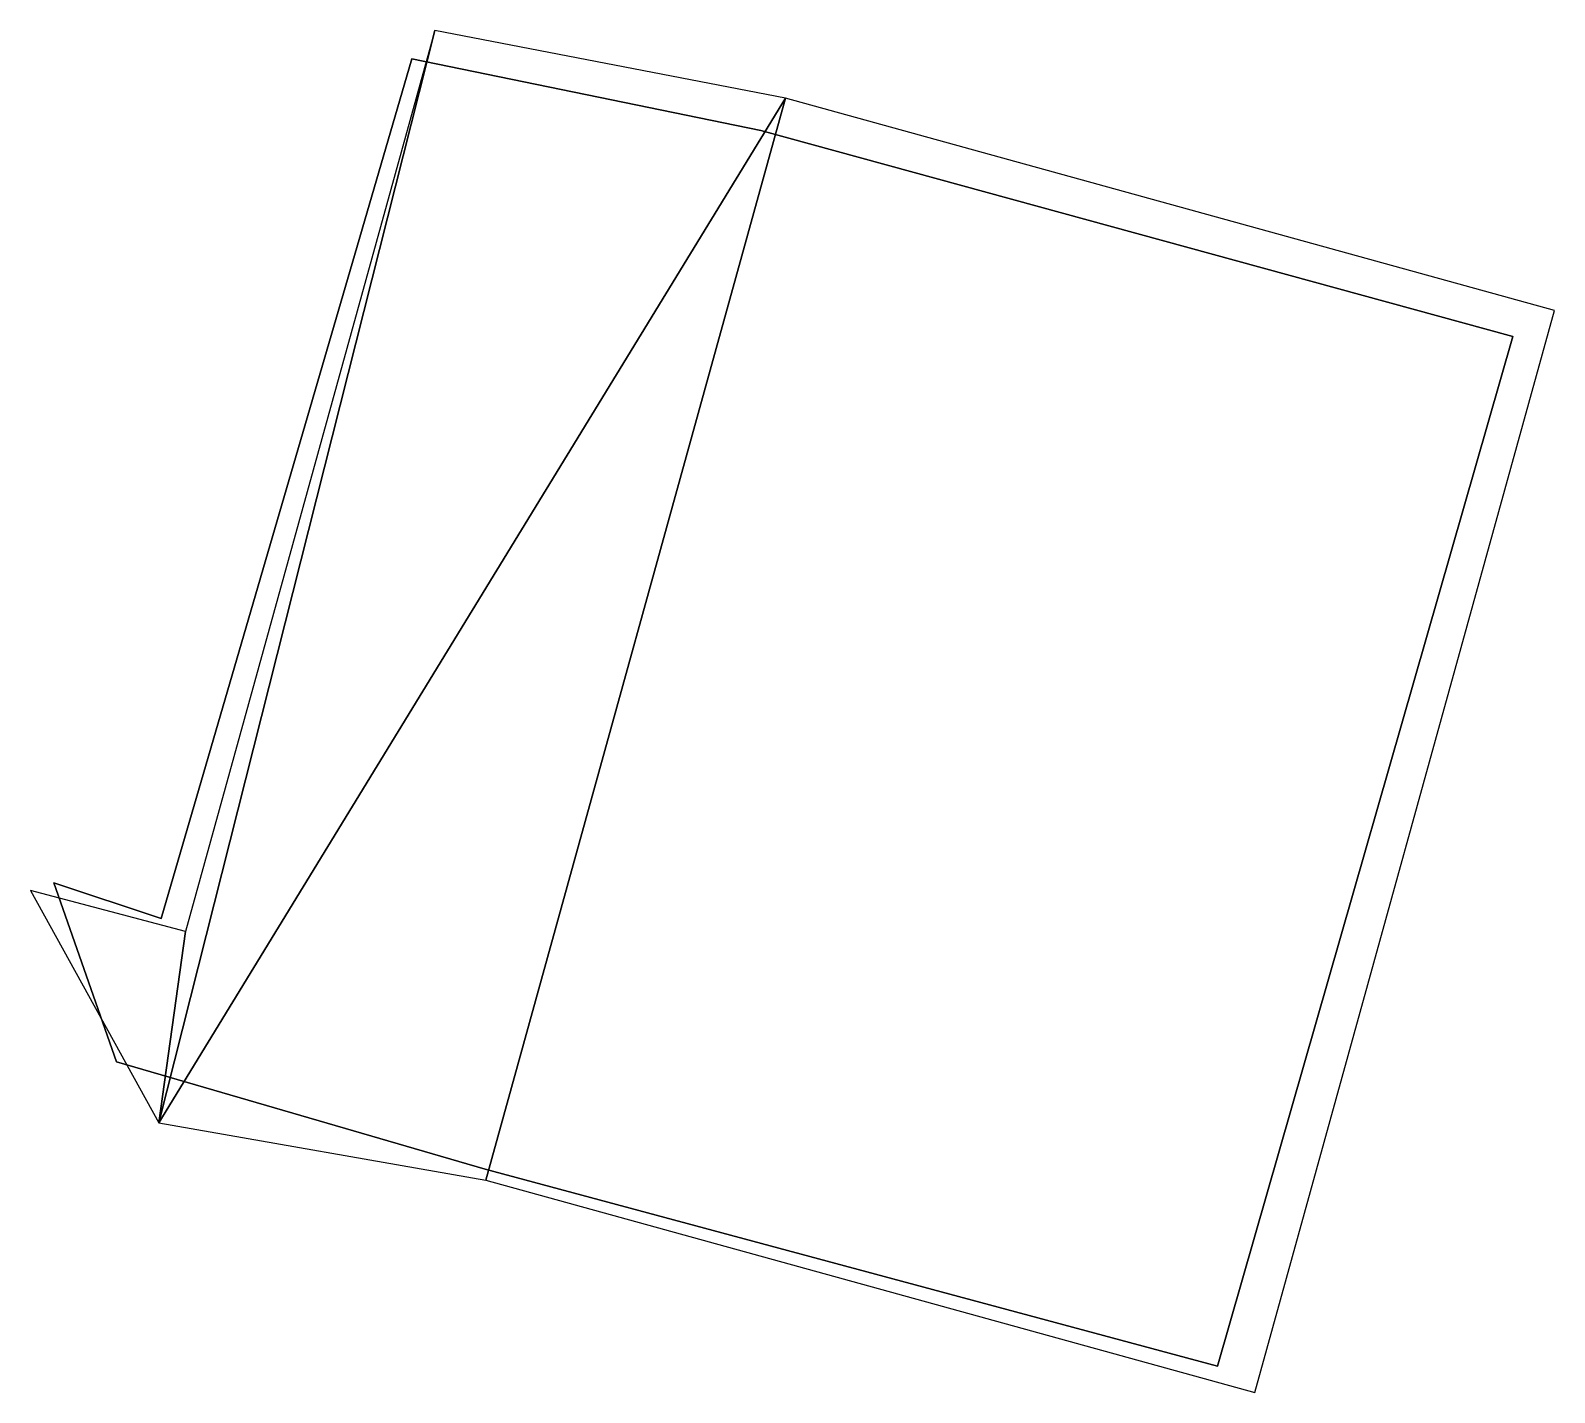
# Model space of a CAD drawing. Header units: metres. Extents: x 663407.2 to 663481.7, y 6968596.9 to 6968678.3.
# Drawn here: x 663407.24 to 663424.26, y 6968628.31 to 6968643.52 of the extents above; entities that cross this region are included whole.
import ezdxf

# ---------------------------------------------------------------- set-up
doc = ezdxf.new("R2010")
doc.units = ezdxf.units.M

msp = doc.modelspace()

# ---------------------------------------------------------------- linework, layer by layer
at = {"layer": 'CASA_BEIRAL_LESTE'}
msp.add_polyline3d([(663412.325, 6968630.679, 545.55), (663420.916, 6968628.307, 543.456), (663424.264, 6968640.392, 543.456), (663415.673, 6968642.764, 545.55)], dxfattribs=at)
at = {"layer": 'CASA_BEIRAL_OESTE'}
msp.add_polyline3d([(663408.675, 6968631.318, 544.296), (663412.325, 6968630.679, 545.55), (663415.673, 6968642.764, 545.55), (663411.758, 6968643.518, 544.199), (663408.972, 6968633.456, 544.199), (663407.24, 6968633.914, 543.59)], dxfattribs=at)
at = {"layer": 'CASA_CUMEEIRA'}
msp.add_polyline3d([(663412.325, 6968630.679, 545.55), (663415.673, 6968642.764, 545.55)], dxfattribs=at)
at = {"layer": 'CASA_PAREDES'}
for points in [[(663411.5, 6968643.2, 540.95), (663408.7, 6968633.6, 540.95), (663408.7, 6968633.6, 543.75), (663411.5, 6968643.2, 543.75)], [(663415.4, 6968642.4, 540.95), (663411.5, 6968643.2, 540.95), (663411.5, 6968643.2, 543.75), (663415.4, 6968642.4, 543.75)], [(663423.8, 6968640.1, 540.95), (663415.4, 6968642.4, 540.95), (663415.4, 6968642.4, 543.75), (663423.8, 6968640.1, 543.75)], [(663420.5, 6968628.6, 540.95), (663423.8, 6968640.1, 540.95), (663423.8, 6968640.1, 543.75), (663420.5, 6968628.6, 543.75)], [(663408.7, 6968633.6, 540.95), (663407.5, 6968634, 540.95), (663407.5, 6968634, 543.75), (663408.7, 6968633.6, 543.75)], [(663407.5, 6968634, 540.95), (663408.2, 6968632, 540.95), (663408.2, 6968632, 543.75), (663407.5, 6968634, 543.75)], [(663408.2, 6968632, 540.95), (663412.32, 6968630.8, 540.95), (663412.32, 6968630.8, 543.75), (663408.2, 6968632, 543.75)], [(663412.32, 6968630.8, 540.95), (663420.5, 6968628.6, 540.95), (663420.5, 6968628.6, 543.75), (663412.32, 6968630.8, 543.75)]]:
    msp.add_3dface(points, dxfattribs=at)
at = {"layer": 'CASA_PISO'}
msp.add_polyline3d([(663408.2, 6968632, 540.95), (663412.32, 6968630.8, 540.95), (663420.5, 6968628.6, 540.95), (663423.8, 6968640.1, 540.95), (663415.4, 6968642.4, 540.95), (663411.5, 6968643.2, 540.95), (663408.7, 6968633.6, 540.95), (663407.5, 6968634, 540.95)], dxfattribs=at)
at = {"layer": 'CASA_TELHADO_ALA_LESTE'}
msp.add_3dface([(663412.325, 6968630.679, 545.55), (663420.916, 6968628.307, 543.456), (663424.264, 6968640.392, 543.456), (663415.673, 6968642.764, 545.55)], dxfattribs=at)
at = {"layer": 'CASA_TELHADO_ALA_OESTE'}
for points in [[(663408.675, 6968631.318, 544.296), (663415.673, 6968642.764, 545.55), (663411.758, 6968643.518, 544.199), (663408.675, 6968631.318, 544.296)], [(663408.675, 6968631.318, 544.296), (663411.758, 6968643.518, 544.199), (663408.972, 6968633.456, 544.199), (663408.675, 6968631.318, 544.296)], [(663408.675, 6968631.318, 544.296), (663412.325, 6968630.679, 545.55), (663415.673, 6968642.764, 545.55), (663408.675, 6968631.318, 544.296)], [(663408.675, 6968631.318, 544.296), (663408.972, 6968633.456, 544.199), (663407.24, 6968633.914, 543.59), (663408.675, 6968631.318, 544.296)]]:
    msp.add_3dface(points, dxfattribs=at)

doc.saveas('drawing.dxf')
